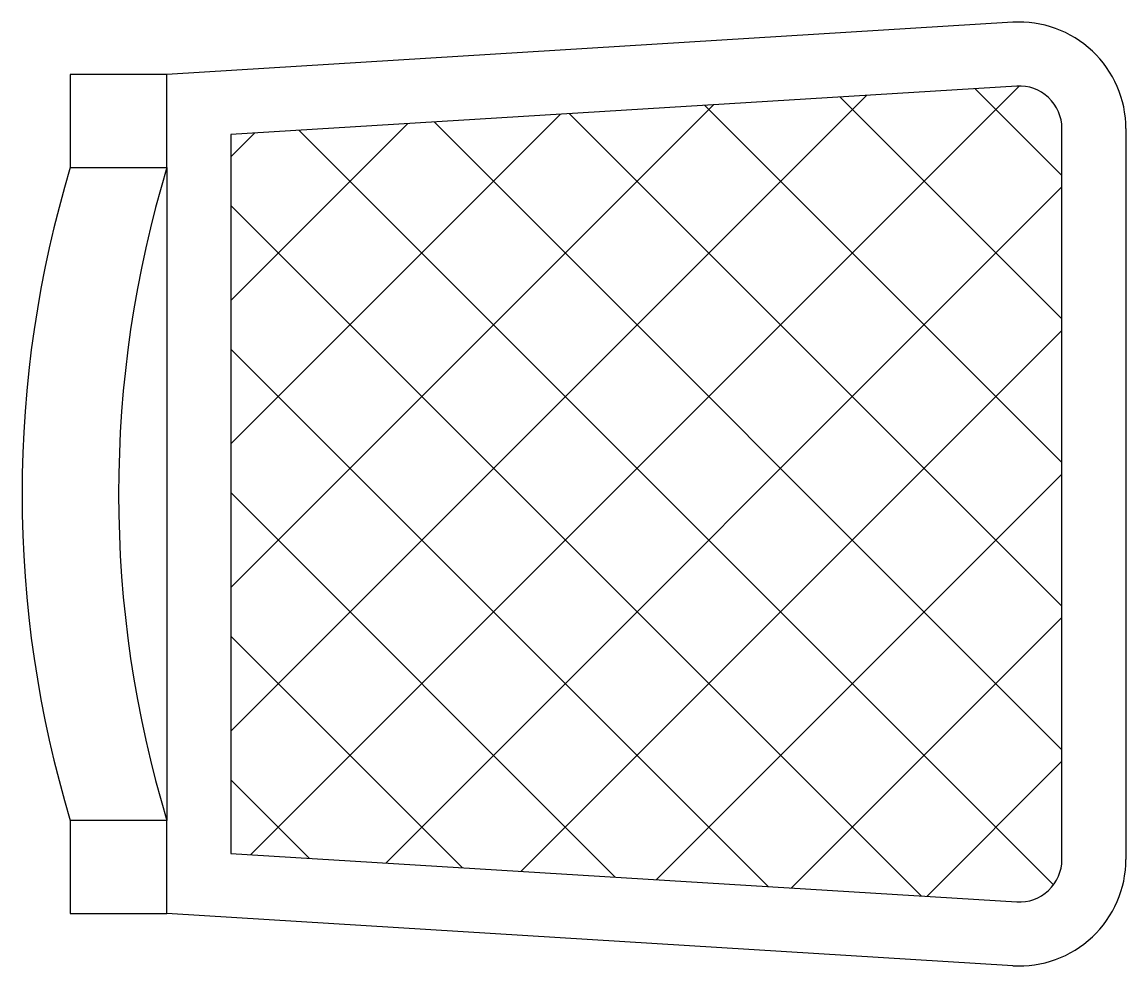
# Model space of a CAD drawing. Header units: millimetres. Extents: x -879.881 to -879.363, y 2730.542 to 2730.985.
import ezdxf

# ---------------------------------------------------------------- set-up
doc = ezdxf.new("R2010")
doc.units = ezdxf.units.MM
doc.header["$LTSCALE"] = 10
doc.layers.add('Móveis_cadeiras', color=2, linetype='Continuous')

msp = doc.modelspace()

# ---------------------------------------------------------------- hatches: boundary and pattern name
at = {"layer": 'Móveis_cadeiras'}
h = msp.add_hatch(dxfattribs=at)
h.set_pattern_fill('ANSI37', color=1, scale=0.015, style=0)
h.set_pattern_definition([(45, (0.5958114380014194, -1.389063263757635), (-0.03367596045400932, 0.03367596045400933), []), (135, (0.5958114380014194, -1.389063263757635), (-0.03367596045400933, -0.03367596045400932), [])])
h.paths.add_polyline_path([(-879.4146093480609, 2730.571892016638, 0.4324007461481574), (-879.3933762644256, 2730.591853968065), (-879.3933762644256, 2730.934651650586, 0.4324007461435084), (-879.4146093480608, 2730.954613602012), (-879.7833762644258, 2730.931834243424), (-879.7833762644257, 2730.916467344523), (-879.7833762644256, 2730.610038274127), (-879.7833762644256, 2730.594671375227)])

# ---------------------------------------------------------------- linework, layer by layer
for p, q in [((-879.4164589735129, 2730.984556529152), (-879.8133762644256, 2730.960038274128)), ((-879.3633762644256, 2730.934651650586), (-879.3633762644257, 2730.591853968065)), ((-879.8133762644255, 2730.916467344523), (-879.8133762644255, 2730.610038274128)), ((-879.416458973513, 2730.541949089499), (-879.8133762644256, 2730.566467344523))]:
    msp.add_line(p, q, dxfattribs=at)
for points in [[(-879.8586601758204, 2730.916467344523), (-879.8133762644256, 2730.916467344523), (-879.8133762644256, 2730.960038274128), (-879.8586601758204, 2730.960038274128)], [(-879.8586601758204, 2730.566467344523), (-879.8133762644256, 2730.566467344523), (-879.8133762644256, 2730.610038274128), (-879.8586601758204, 2730.610038274128)]]:
    msp.add_lwpolyline(points, close=True, dxfattribs=at)
msp.add_lwpolyline([(-879.3933762644256, 2730.934651650586, 0.4324007461435084), (-879.4146093480608, 2730.954613602012), (-879.7833762644257, 2730.931834243424), (-879.7833762644257, 2730.916467344523), (-879.7833762644256, 2730.610038274127), (-879.7833762644257, 2730.594671375227), (-879.4146093480608, 2730.571892016638, 0.432400746146363), (-879.3933762644256, 2730.591853968065)], format="xyb", close=True, dxfattribs=at)
for centre, radius, start, end in [((-879.4133762644256, 2730.934651650586), 0.05, 0, 93.53476623478254), ((-879.3515918831129, 2730.763252809325), 0.5297102484048926, 163.1874094462349, 196.8125905538193), ((-879.3063079717182, 2730.763252809325), 0.5297102484048926, 163.1874094462349, 196.8125905538193), ((-879.4133762644257, 2730.591853968065), 0.05, 266.4652337652175, 0)]:
    msp.add_arc(centre, radius, start, end, dxfattribs=at)

doc.saveas('drawing.dxf')
